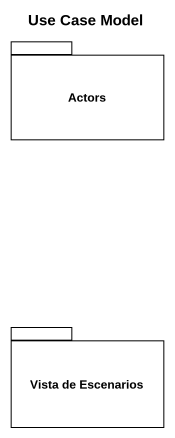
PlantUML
@startuml
title Use Case Model
package Actors {
}
package "Vista de Escenarios" as Vista_de_Escenarios {
}
@enduml
